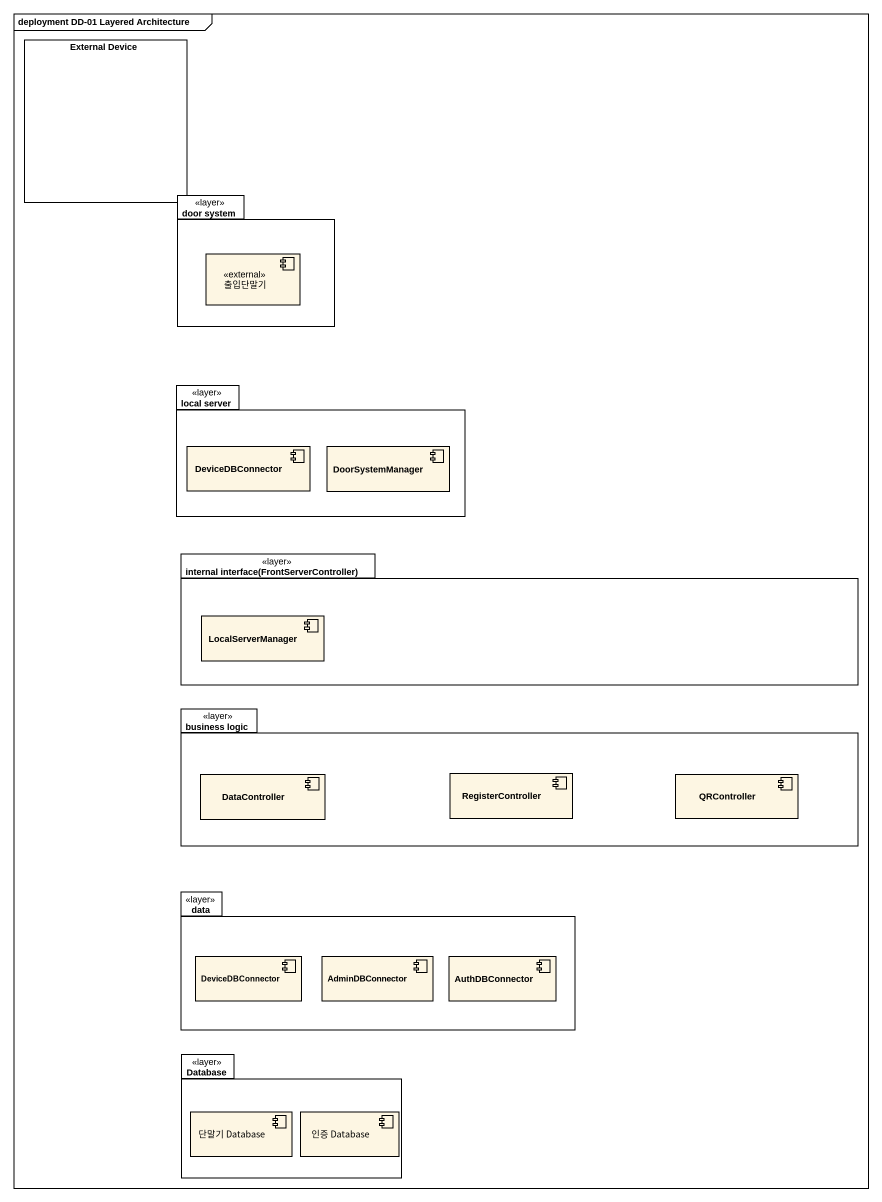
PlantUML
@startuml
mainframe deployment DD-01 Layered Architecture
rectangle "External Device" as External_Device
package "door system" as door_system <<layer>> {
  component 출입단말기 <<external>>
}
package "local server" as local_server <<layer>> {
  component DeviceDBConnector
  component DoorSystemManager
}
package "internal interface(FrontServerController)" as internal_interface <<layer>> {
  component LocalServerManager
}
package "business logic" as business_logic <<layer>> {
  component DataController
  component RegisterController
  component QRController
}
package data <<layer>> {
  component "DeviceDBConnector" as DeviceDBConnector_2
  component AdminDBConnector
  component AuthDBConnector
}
package "Database" as Database_ <<layer>> {
  component "단말기 Database" as 단말기_Database
  component "인증 Database" as 인증_Database
}
@enduml
